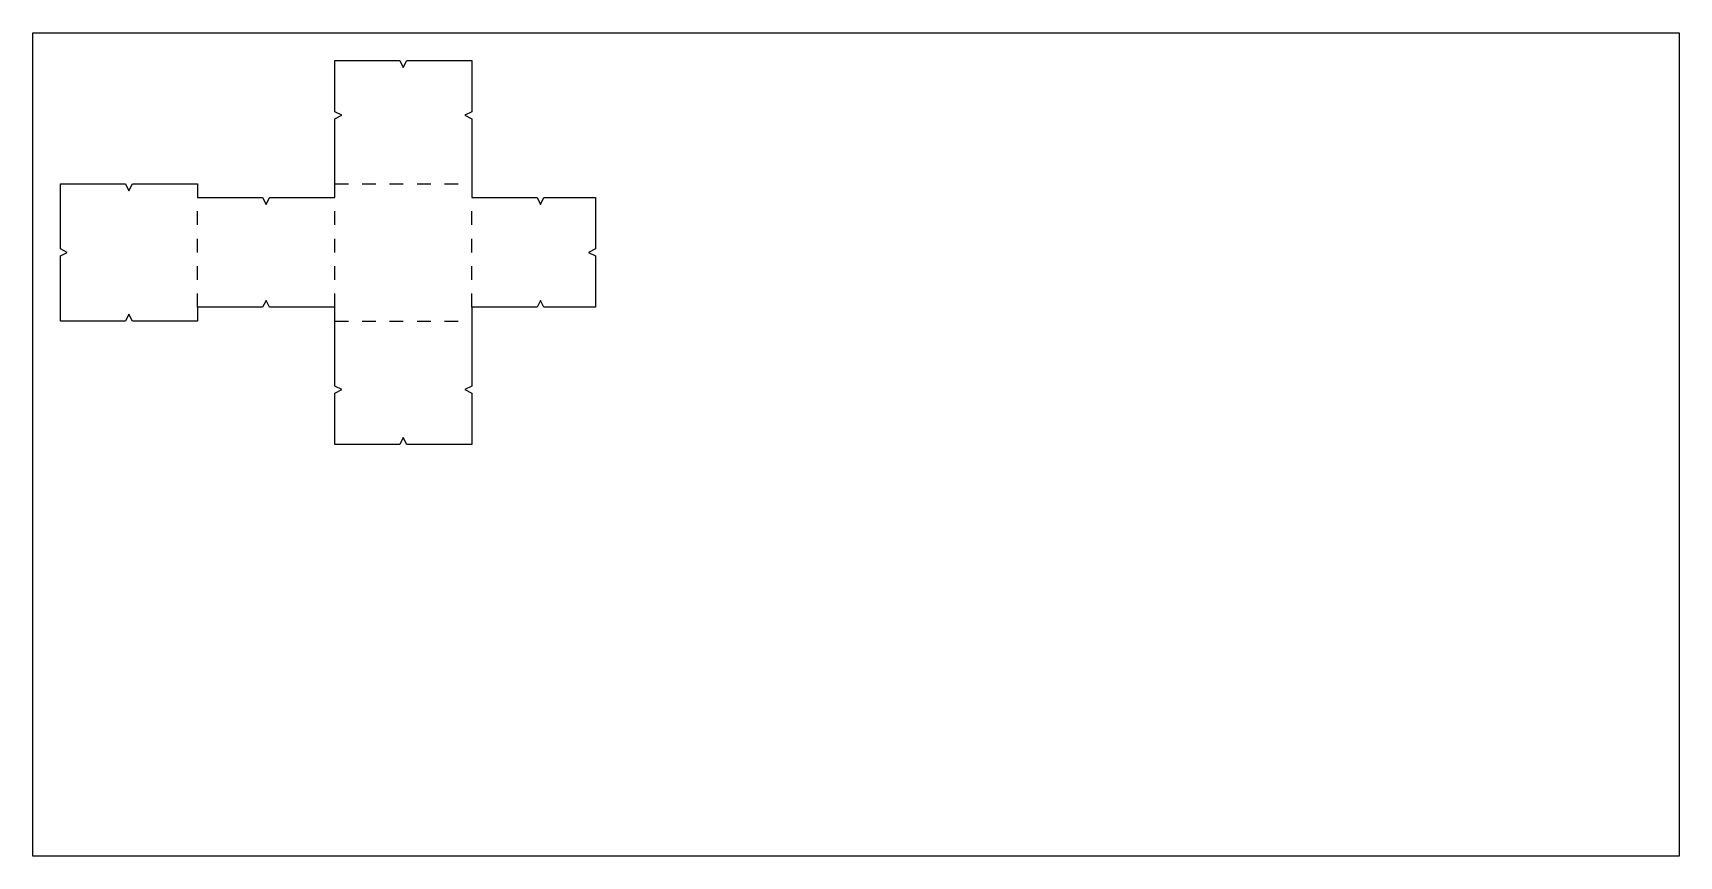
# Model space of a CAD drawing. Header units: metres. Extents: x 0 to 600, y 0 to 300.
import ezdxf

# ---------------------------------------------------------------- set-up
doc = ezdxf.new("R2010")
doc.units = ezdxf.units.M

msp = doc.modelspace()

# ---------------------------------------------------------------- linework, layer by layer
at = {"layer": '1'}
for p, q in [((110, 271.27), (110, 290)), ((110, 290), (133.73, 290)), ((133.73, 290), (135, 287.46)), ((135, 287.46), (136.27, 290)), ((136.27, 290), (160, 290)), ((160, 290), (160, 271.27)), ((112.54, 270), (110, 271.27)), ((110, 268.73), (112.54, 270)), ((160, 271.27), (157.46, 270)), ((157.46, 270), (160, 268.73)), ((110, 240), (110, 268.73)), ((160, 268.73), (160, 240)), ((10, 221.27), (10, 245)), ((10, 245), (33.73, 245)), ((33.73, 245), (35, 242.46)), ((35, 242.46), (36.27, 245)), ((36.27, 245), (60, 245)), ((60, 245), (60, 240)), ((60, 240), (83.73, 240)), ((83.73, 240), (85, 237.46)), ((85, 237.46), (86.27, 240)), ((86.27, 240), (110, 240)), ((160, 240), (183.73, 240)), ((183.73, 240), (185, 237.46)), ((185, 237.46), (186.27, 240)), ((186.27, 240), (205, 240)), ((205, 240), (205, 221.27)), ((12.54, 220), (10, 221.27)), ((10, 218.73), (12.54, 220)), ((10, 195), (10, 218.73)), ((205, 221.27), (202.46, 220)), ((202.46, 220), (205, 218.73)), ((205, 218.73), (205, 200)), ((83.73, 200), (60, 200)), ((60, 200), (60, 195)), ((85, 202.54), (83.73, 200)), ((86.27, 200), (85, 202.54)), ((110, 200), (86.27, 200)), ((110, 171.27), (110, 200)), ((183.73, 200), (160, 200)), ((160, 200), (160, 171.27)), ((185, 202.54), (183.73, 200)), ((186.27, 200), (185, 202.54)), ((205, 200), (186.27, 200)), ((33.73, 195), (10, 195)), ((35, 197.54), (33.73, 195)), ((36.27, 195), (35, 197.54)), ((60, 195), (36.27, 195)), ((112.54, 170), (110, 171.27)), ((110, 168.73), (112.54, 170)), ((110, 150), (110, 168.73)), ((160, 171.27), (157.46, 170)), ((157.46, 170), (160, 168.73)), ((160, 168.73), (160, 150)), ((133.73, 150), (110, 150)), ((135, 152.54), (133.73, 150)), ((136.27, 150), (135, 152.54)), ((160, 150), (136.27, 150))]:
    msp.add_line(p, q, dxfattribs=at)
at = {"layer": 'fold-line'}
for p, q in [((110, 245), (115, 245)), ((120, 245), (125, 245)), ((130, 245), (135, 245)), ((140, 245), (145, 245)), ((150, 245), (155, 245)), ((60, 230), (60, 235)), ((110, 230), (110, 235)), ((160, 230), (160, 235)), ((60, 220), (60, 225)), ((110, 220), (110, 225)), ((160, 220), (160, 225)), ((60, 210), (60, 215)), ((110, 210), (110, 215)), ((160, 210), (160, 215)), ((60, 200), (60, 205)), ((110, 200), (110, 205)), ((160, 200), (160, 205)), ((110, 195), (115, 195)), ((120, 195), (125, 195)), ((130, 195), (135, 195)), ((140, 195), (145, 195)), ((150, 195), (155, 195))]:
    msp.add_line(p, q, dxfattribs=at)
at = {"layer": 'sheet_boundary'}
for p, q in [((0, 300), (600, 300)), ((0, 0), (0, 300)), ((600, 300), (600, 0)), ((600, 0), (0, 0))]:
    msp.add_line(p, q, dxfattribs=at)

doc.saveas('drawing.dxf')
